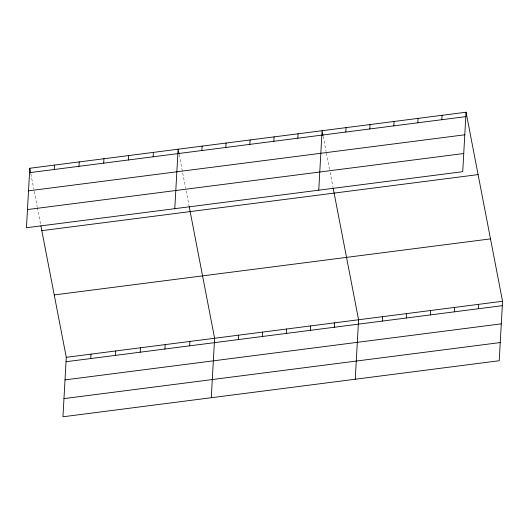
<?xml version="1.0" encoding="UTF-8"?>
<svg xmlns="http://www.w3.org/2000/svg" width="529" height="529" viewBox="0 0 529 529"><rect width="100%" height="100%" fill="white"/><g stroke="black" fill="none" stroke-linecap="round" stroke-linejoin="round"><path stroke-width="0.4" stroke-dasharray="2.65 1.98" d="M323.159 136.317L326.095 151.512M326.4 153.112L329.646 169.908M330.109 172.309L333.045 187.504M179.186 154.812L185.672 188.403M186.135 190.804L189.071 205.999M30.854 173.869L33.79 189.065M34.253 191.465L37.189 206.66M37.341 207.461L40.74 225.056"/><path stroke-width="0.79" d="M29.776 168.268L26.45 227.734L462.723 171.687L466.049 112.221L29.776 168.268L30.702 173.069M54.249 169.498L54.494 165.094M40.892 225.857L66.277 357.313L62.951 416.779L499.224 360.732L502.55 301.266L466.049 112.221M78.973 166.324L79.218 161.914M90.75 358.543L91.001 354.139M103.697 163.144L103.942 158.74M115.474 355.369L115.719 350.965M128.415 159.97L128.666 155.566M140.198 352.195L140.443 347.784M153.139 156.796L153.384 152.385M164.916 349.014L165.167 344.61M174.782 208.677L178.108 149.211L179.033 154.012M189.64 345.84L189.885 341.436M201.853 150.534L202.104 146.13M211.283 397.722L214.609 338.256L189.23 206.799M225.85 147.452L226.095 143.048M238.361 339.578L238.605 335.174M249.847 144.371L250.091 139.96M262.351 336.497L262.602 332.093M273.843 141.289L274.088 136.879M286.348 333.415L286.592 329.012M297.834 138.201L298.085 133.797M310.344 330.334L310.589 325.93M318.756 190.182L322.075 130.716L323.007 135.517M334.341 327.253L334.586 322.842M345.827 132.038L346.072 127.634M355.257 379.227L358.583 319.761L333.197 188.304M369.824 128.957L370.069 124.546M382.328 321.083L382.573 316.679M393.814 125.876L394.065 121.465M406.325 318.002L406.57 313.598M417.811 122.794L418.055 118.384M430.322 314.92L430.566 310.516M441.808 119.706L442.052 115.302M454.312 311.839L454.563 307.428M478.309 308.757L478.553 304.347M29.531 172.672L465.804 116.625M28.513 190.843L464.786 134.796M27.468 209.563L463.741 153.516M41.817 230.651L478.097 174.603M54.229 294.931L490.502 238.883M66.277 357.313L502.55 301.266M66.032 361.724L502.305 305.669M65.014 379.888L501.287 323.841M63.969 398.608L500.242 342.561"/></g></svg>
